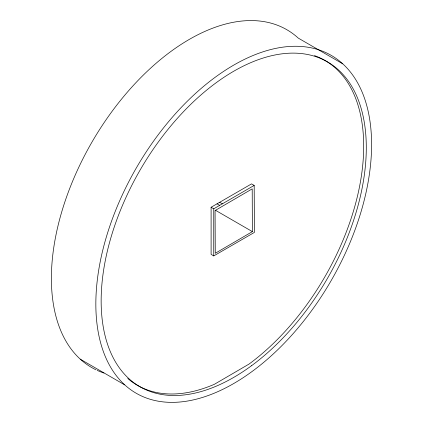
<?xml version="1.0" encoding="UTF-8"?>
<svg xmlns="http://www.w3.org/2000/svg" width="423" height="423" viewBox="0 0 423 423"><rect width="100%" height="100%" fill="white"/><g stroke="black" fill="none" stroke-linecap="round" stroke-linejoin="round"><path stroke-width="0.63" d="M211.103 207.259L211.103 254.371L213.752 255.904L254.424 232.391L254.186 185.422L251.532 183.889L211.103 207.259L213.758 208.793L213.752 255.904M252.383 231.619L215.249 253.298L215.069 210.554L252.203 188.875L252.383 231.619L215.318 210.189M213.758 208.793L254.186 185.422M342.757 63.831A195.061 112.534 -60 0 0 106.057 237.996A195.061 112.534 -60 0 0 252.404 371.251A195.061 112.534 -60 0 0 342.757 63.831L298.278 38.112A195.061 112.534 -60 0 0 95.868 135.519A195.061 112.534 -60 0 0 96 369.818M219.701 202.289L222.355 203.823M217.047 203.823L219.701 205.356M80.243 359.169L124.722 384.888M314.469 55.614A187.558 108.209 -60 0 1 358.831 190.086A187.558 108.209 -60 0 1 249.036 364.071L214.413 384.28A187.558 108.209 -60 0 1 127.751 378.495M103.936 373.023A195.061 112.534 -60 0 1 97.19 370.379M251.685 365.604A187.558 108.209 -60 0 0 338.564 70.007A187.558 108.209 -60 0 0 110.969 237.467A187.558 108.209 -60 0 0 251.685 365.604"/></g></svg>
